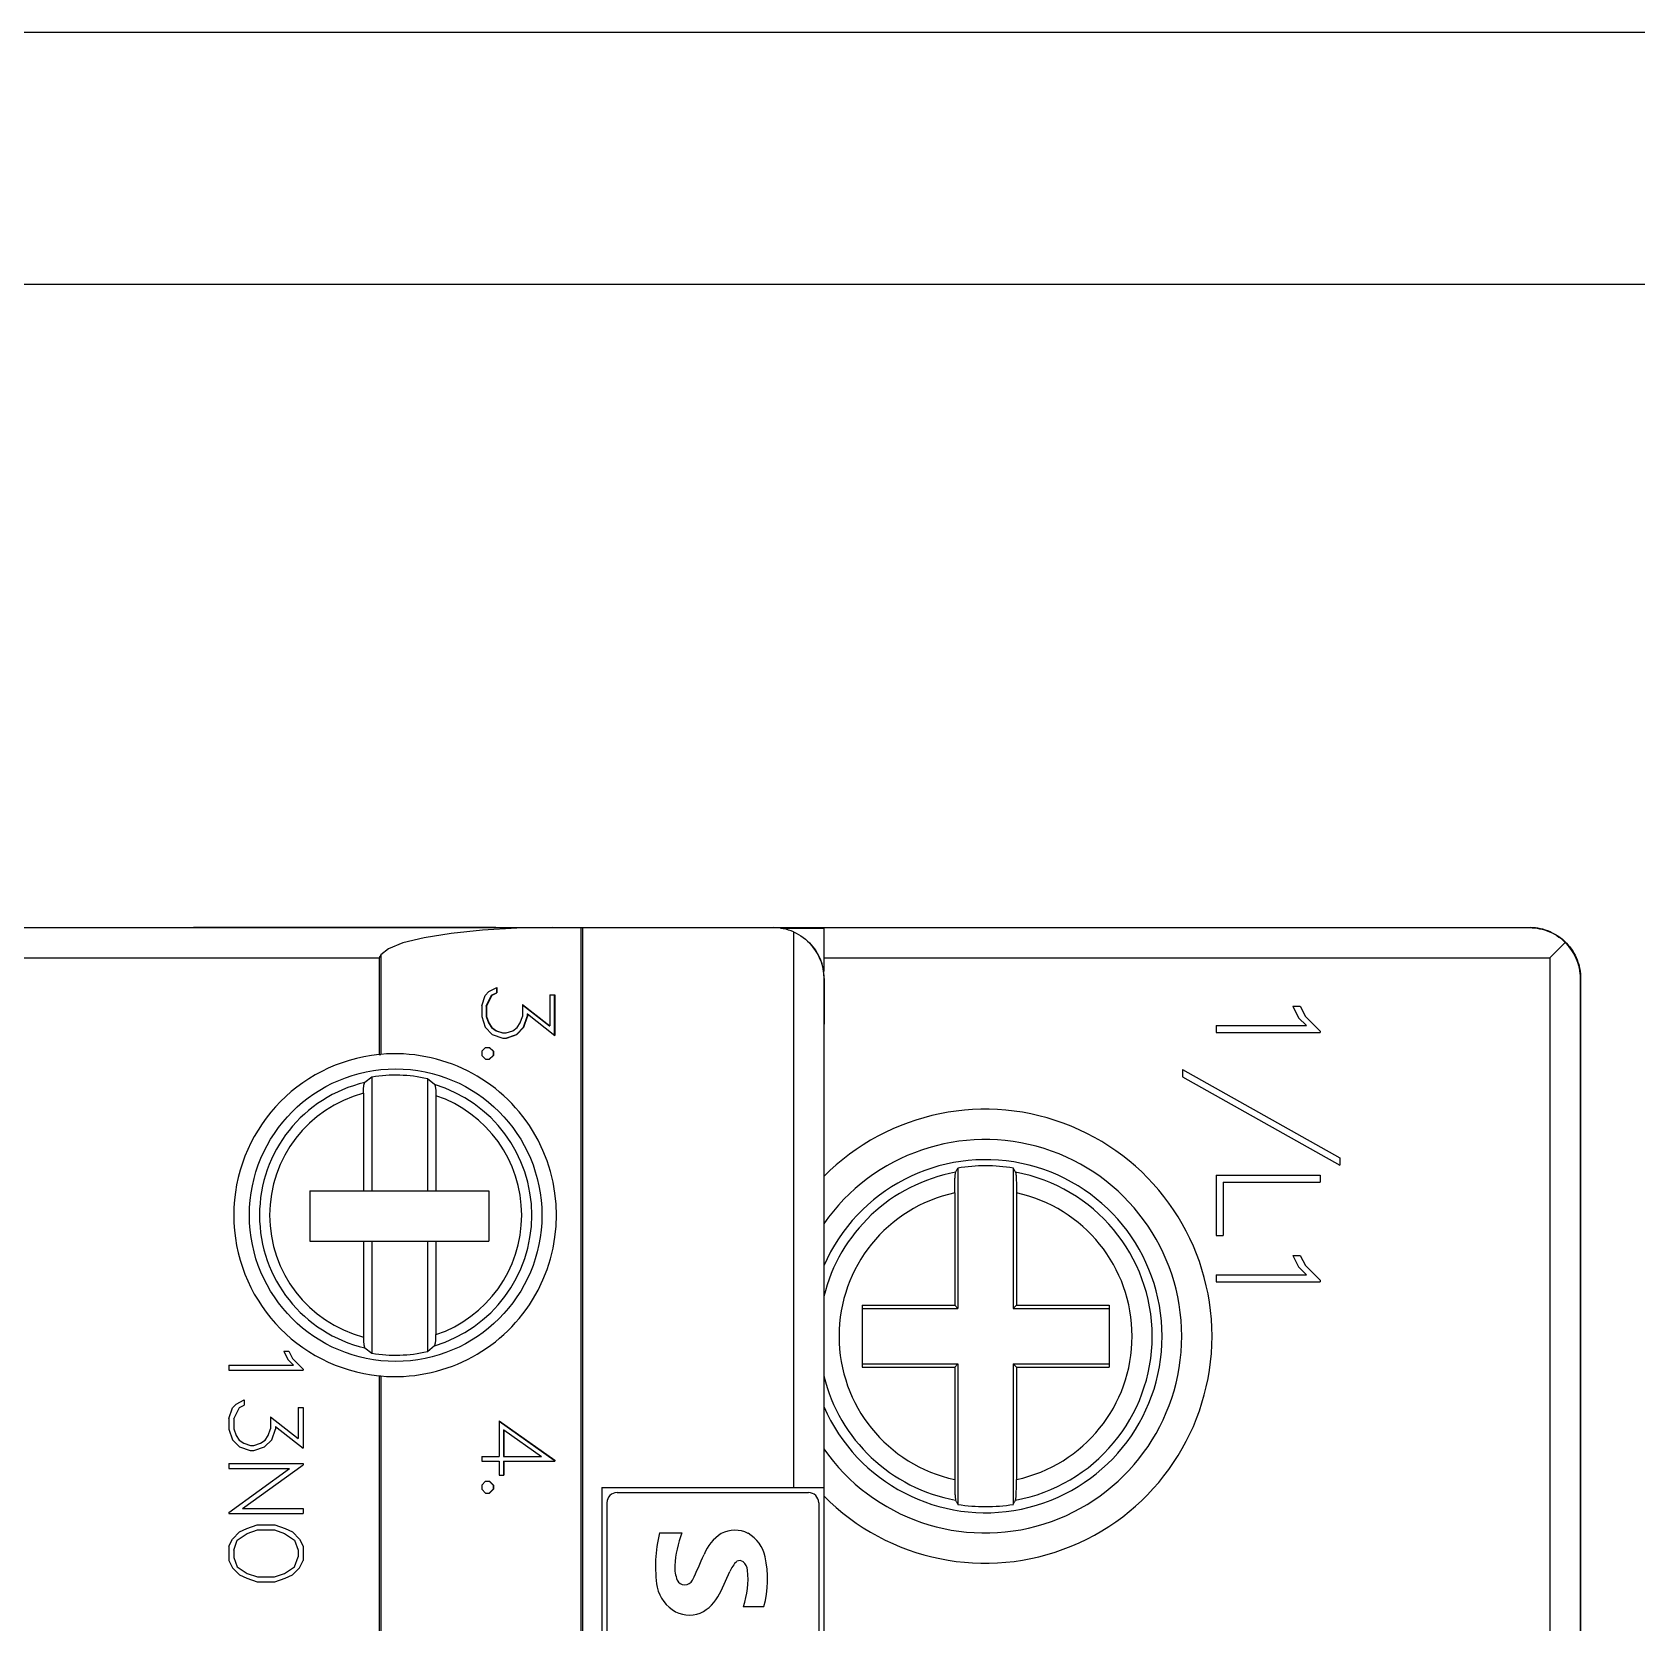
# Model space of a CAD drawing. Header units: millimetres. Extents: x -72 to 2978, y -1067 to 2817.
# Drawn here: x 534.13 to 565.96, y 903.97 to 935.51 of the extents above; entities that cross this region are included whole.
import ezdxf

# ---------------------------------------------------------------- set-up
doc = ezdxf.new("R2010")
doc.units = ezdxf.units.MM
doc.layers.add('10000_FRONT', color=7, linetype='Continuous')

msp = doc.modelspace()

# ---------------------------------------------------------------- linework, layer by layer
for p, q in [((424.654, 935.508), (733.643, 935.508)), ((543.334, 917.753), (537.334, 917.753))]:
    msp.add_line(p, q)
at = {"color": 30, "true_color": 0xf8991e}
msp.add_line((433.915, 930.508), (726.121, 930.508), dxfattribs=at)
at = {"layer": '10000_FRONT', "color": 7, "linetype": 'Continuous', "lineweight": 25}
for p, q in [((494.855, 917.753), (548.835, 917.753)), ((538.745, 917.753), (538.745, 917.753)), ((545.017, 917.753), (545.017, 889.753)), ((545.051, 917.753), (545.051, 889.753)), ((548.835, 917.753), (549.835, 917.753)), ((548.976, 917.743), (549.835, 917.743)), ((549.235, 917.67), (549.235, 906.653)), ((549.235, 917.67), (549.285, 917.646)), ((549.285, 917.646), (549.334, 917.619)), ((549.334, 917.619), (549.382, 917.59)), ((549.382, 917.59), (549.428, 917.558)), ((549.835, 917.753), (549.835, 917.153)), ((549.835, 917.753), (563.835, 917.753)), ((563.835, 917.753), (563.883, 917.752)), ((563.835, 917.753), (563.845, 917.753)), ((563.883, 917.752), (563.932, 917.748)), ((563.932, 917.748), (563.981, 917.742)), ((563.981, 917.742), (564.031, 917.733)), ((564.031, 917.733), (564.082, 917.722)), ((564.082, 917.722), (564.132, 917.708)), ((564.132, 917.708), (564.182, 917.691)), ((564.182, 917.691), (564.231, 917.671)), ((564.231, 917.671), (564.279, 917.649)), ((564.245, 917.67), (564.245, 917.665)), ((564.245, 917.67), (564.295, 917.646)), ((564.279, 917.649), (564.326, 917.624)), ((564.295, 917.646), (564.345, 917.619)), ((564.326, 917.624), (564.371, 917.597)), ((564.345, 917.619), (564.393, 917.589)), ((564.371, 917.597), (564.416, 917.567)), ((564.393, 917.589), (564.44, 917.557)), ((564.416, 917.567), (564.458, 917.535)), ((549.428, 917.558), (549.472, 917.524)), ((549.472, 917.524), (549.514, 917.487)), ((549.514, 917.487), (549.553, 917.449)), ((549.553, 917.449), (549.588, 917.41)), ((549.588, 917.41), (549.621, 917.371)), ((549.621, 917.371), (549.651, 917.331)), ((549.651, 917.331), (549.678, 917.291)), ((549.678, 917.291), (549.703, 917.25)), ((549.703, 917.25), (549.726, 917.207)), ((564.235, 917.153), (564.542, 917.46)), ((564.44, 917.557), (564.484, 917.522)), ((564.458, 917.535), (564.5, 917.5)), ((564.484, 917.522), (564.525, 917.486)), ((564.5, 917.5), (564.542, 917.46)), ((564.525, 917.486), (564.564, 917.448)), ((564.542, 917.46), (564.582, 917.418)), ((564.564, 917.448), (564.599, 917.409)), ((564.582, 917.418), (564.617, 917.376)), ((564.599, 917.409), (564.631, 917.371)), ((564.617, 917.376), (564.649, 917.334)), ((564.631, 917.371), (564.661, 917.332)), ((564.649, 917.334), (564.679, 917.29)), ((564.661, 917.332), (564.688, 917.291)), ((564.679, 917.29), (564.706, 917.244)), ((564.688, 917.291), (564.713, 917.249)), ((564.713, 917.249), (564.736, 917.206)), ((503.651, 917.153), (541.019, 917.153)), ((541.019, 917.153), (541.024, 917.161)), ((541.019, 917.153), (541.019, 915.237)), ((541.024, 917.161), (541.029, 917.17)), ((541.029, 917.17), (541.034, 917.178)), ((541.034, 917.178), (541.039, 917.187)), ((541.039, 917.187), (541.044, 917.196)), ((541.044, 917.196), (541.049, 917.204)), ((541.049, 917.204), (541.054, 917.213)), ((541.054, 917.213), (541.054, 915.241)), ((549.726, 917.207), (549.747, 917.163)), ((549.747, 917.163), (549.766, 917.118)), ((549.766, 917.118), (549.782, 917.073)), ((549.782, 917.073), (549.797, 917.027)), ((549.797, 917.027), (549.809, 916.98)), ((549.809, 916.98), (549.818, 916.934)), ((549.818, 916.934), (549.826, 916.888)), ((549.835, 917.153), (549.835, 916.884)), ((549.835, 917.153), (564.235, 917.153)), ((564.235, 917.153), (564.235, 873.353)), ((564.706, 917.244), (564.731, 917.197)), ((564.731, 917.197), (564.753, 917.149)), ((564.736, 917.206), (564.757, 917.162)), ((564.753, 917.149), (564.773, 917.1)), ((564.757, 917.162), (564.776, 917.117)), ((564.773, 917.1), (564.79, 917.05)), ((564.776, 917.117), (564.793, 917.072)), ((564.79, 917.05), (564.804, 917)), ((564.793, 917.072), (564.807, 917.026)), ((564.804, 917), (564.815, 916.95)), ((564.807, 917.026), (564.819, 916.98)), ((564.815, 916.95), (564.824, 916.899)), ((564.819, 916.98), (564.828, 916.933)), ((564.828, 916.933), (564.836, 916.887)), ((549.826, 916.888), (549.831, 916.842)), ((549.831, 916.842), (549.834, 916.797)), ((549.834, 916.797), (549.835, 916.753)), ((549.835, 916.753), (549.835, 889.953)), ((549.845, 916.743), (549.845, 915.843)), ((564.824, 916.899), (564.83, 916.85)), ((564.83, 916.85), (564.834, 916.801)), ((564.834, 916.801), (564.835, 916.753)), ((564.835, 916.753), (564.835, 873.753)), ((564.836, 916.887), (564.841, 916.842)), ((564.841, 916.842), (564.844, 916.797)), ((564.844, 916.797), (564.845, 916.753)), ((564.845, 916.743), (564.845, 873.763)), ((543.051, 916.2), (543.12, 916.411)), ((543.12, 916.411), (543.191, 916.486)), ((543.141, 916.194), (543.249, 916.416)), ((543.148, 916.194), (543.256, 916.416)), ((543.191, 916.486), (543.35, 916.566)), ((543.249, 916.416), (543.343, 916.463)), ((543.249, 916.416), (543.256, 916.416)), ((543.256, 916.416), (543.35, 916.463)), ((543.343, 916.563), (543.343, 916.463)), ((543.343, 916.463), (543.35, 916.463)), ((543.35, 916.566), (543.35, 916.463)), ((544.402, 916.42), (544.402, 915.805)), ((544.402, 916.42), (544.499, 916.42)), ((544.489, 916.42), (544.489, 915.62)), ((544.499, 916.42), (544.499, 915.612)), ((543.051, 916.2), (543.051, 915.99)), ((543.051, 915.99), (543.121, 915.779)), ((543.141, 916.194), (543.141, 915.994)), ((543.141, 916.194), (543.148, 916.194)), ((543.141, 915.994), (543.186, 915.863)), ((543.141, 915.994), (543.148, 915.994)), ((543.148, 916.194), (543.148, 915.994)), ((543.148, 915.994), (543.193, 915.863)), ((543.817, 915.863), (543.861, 915.994)), ((543.861, 916.23), (543.861, 915.994)), ((543.861, 916.23), (544.402, 915.805)), ((543.861, 916.223), (544.393, 915.805)), ((543.882, 915.779), (543.951, 915.99)), ((543.89, 915.779), (543.959, 915.99)), ((543.951, 916.043), (543.951, 915.99)), ((543.951, 916.043), (543.959, 916.043)), ((543.951, 915.99), (543.959, 915.99)), ((543.959, 916.043), (543.959, 915.99)), ((543.959, 916.043), (544.499, 915.612)), ((559.141, 916.194), (559.253, 915.967)), ((559.141, 916.194), (559.285, 916.194)), ((559.285, 916.194), (559.387, 915.993)), ((559.387, 915.993), (559.677, 915.702)), ((543.121, 915.779), (543.261, 915.635)), ((543.186, 915.863), (543.245, 915.771)), ((543.186, 915.863), (543.193, 915.863)), ((543.193, 915.863), (543.252, 915.771)), ((543.245, 915.771), (543.336, 915.71)), ((543.245, 915.771), (543.252, 915.771)), ((543.252, 915.771), (543.343, 915.71)), ((543.336, 915.71), (543.466, 915.665)), ((543.336, 915.71), (543.343, 915.71)), ((543.343, 915.71), (543.473, 915.665)), ((543.466, 915.665), (543.473, 915.665)), ((543.473, 915.665), (543.536, 915.665)), ((543.536, 915.665), (543.666, 915.71)), ((543.666, 915.71), (543.757, 915.771)), ((543.741, 915.635), (543.882, 915.779)), ((543.749, 915.635), (543.89, 915.779)), ((543.757, 915.771), (543.817, 915.863)), ((543.882, 915.779), (543.89, 915.779)), ((544.393, 915.805), (544.402, 915.805)), ((549.835, 915.843), (549.845, 915.843)), ((557.619, 915.81), (557.619, 915.673)), ((557.619, 915.81), (559.411, 915.81)), ((557.619, 915.673), (559.677, 915.673)), ((559.253, 915.967), (559.411, 915.81)), ((559.677, 915.702), (559.677, 915.673)), ((543.051, 915.302), (543.129, 915.38)), ((543.129, 915.38), (543.208, 915.38)), ((543.201, 915.38), (543.278, 915.302)), ((543.208, 915.38), (543.285, 915.302)), ((543.261, 915.635), (543.469, 915.565)), ((543.469, 915.565), (543.541, 915.565)), ((543.533, 915.565), (543.741, 915.635)), ((543.541, 915.565), (543.749, 915.635)), ((543.741, 915.635), (543.749, 915.635)), ((541.019, 915.237), (541.024, 915.238)), ((541.024, 915.238), (541.029, 915.238)), ((541.029, 915.238), (541.034, 915.239)), ((541.034, 915.239), (541.039, 915.239)), ((541.039, 915.239), (541.044, 915.24)), ((541.044, 915.24), (541.049, 915.24)), ((541.049, 915.24), (541.054, 915.241)), ((543.051, 915.302), (543.051, 915.221)), ((543.051, 915.221), (543.129, 915.143)), ((543.129, 915.143), (543.208, 915.143)), ((543.201, 915.143), (543.278, 915.221)), ((543.208, 915.143), (543.285, 915.221)), ((543.278, 915.302), (543.278, 915.221)), ((543.278, 915.302), (543.285, 915.302)), ((543.278, 915.221), (543.285, 915.221)), ((543.285, 915.302), (543.285, 915.221)), ((540.875, 914.789), (540.734, 914.683)), ((540.875, 914.789), (540.875, 912.538)), ((541.975, 914.756), (541.975, 912.538)), ((542.116, 914.641), (541.975, 914.756)), ((556.953, 914.943), (556.953, 914.794)), ((556.953, 914.943), (560.069, 913.189)), ((556.953, 914.794), (560.069, 913.042)), ((540.705, 914.496), (540.706, 914.51)), ((540.705, 914.483), (540.705, 914.496)), ((540.705, 914.47), (540.705, 914.483)), ((540.705, 914.47), (540.705, 912.538)), ((540.706, 914.523), (540.707, 914.537)), ((540.706, 914.51), (540.706, 914.523)), ((540.707, 914.549), (540.708, 914.561)), ((540.707, 914.537), (540.707, 914.549)), ((540.708, 914.561), (540.709, 914.573)), ((540.709, 914.573), (540.71, 914.585)), ((540.71, 914.585), (540.711, 914.596)), ((540.711, 914.596), (540.713, 914.607)), ((540.713, 914.607), (540.714, 914.617)), ((540.714, 914.617), (540.715, 914.626)), ((540.715, 914.626), (540.717, 914.635)), ((540.717, 914.635), (540.718, 914.644)), ((540.718, 914.644), (540.72, 914.651)), ((540.72, 914.651), (540.722, 914.658)), ((540.722, 914.658), (540.724, 914.665)), ((540.724, 914.665), (540.726, 914.67)), ((540.726, 914.67), (540.728, 914.674)), ((540.728, 914.674), (540.73, 914.678)), ((540.73, 914.678), (540.732, 914.681)), ((540.732, 914.681), (540.734, 914.683)), ((542.116, 914.64), (542.119, 914.638)), ((542.119, 914.638), (542.121, 914.633)), ((542.121, 914.633), (542.124, 914.628)), ((542.124, 914.628), (542.126, 914.622)), ((542.126, 914.622), (542.128, 914.614)), ((542.128, 914.614), (542.13, 914.605)), ((542.13, 914.605), (542.132, 914.595)), ((542.132, 914.595), (542.134, 914.584)), ((542.134, 914.584), (542.136, 914.573)), ((542.136, 914.573), (542.138, 914.56)), ((542.138, 914.56), (542.139, 914.547)), ((542.139, 914.547), (542.14, 914.532)), ((542.14, 914.532), (542.142, 914.517)), ((542.142, 914.517), (542.143, 914.503)), ((542.143, 914.503), (542.143, 914.487)), ((542.143, 914.487), (542.144, 914.471)), ((542.144, 914.471), (542.145, 914.454)), ((542.145, 914.454), (542.145, 914.438)), ((542.145, 914.438), (542.145, 914.422)), ((542.145, 914.422), (542.145, 912.538)), ((560.069, 913.189), (560.069, 913.042)), ((552.438, 912.779), (552.439, 912.797)), ((552.439, 912.797), (552.44, 912.814)), ((552.44, 912.814), (552.441, 912.83)), ((552.441, 912.83), (552.442, 912.845)), ((552.442, 912.845), (552.443, 912.858)), ((552.443, 912.858), (552.445, 912.87)), ((552.445, 912.87), (552.446, 912.879)), ((552.446, 912.879), (552.447, 912.888)), ((552.447, 912.888), (552.448, 912.895)), ((552.448, 912.895), (552.45, 912.9)), ((552.45, 912.9), (552.451, 912.904)), ((552.451, 912.904), (552.457, 912.915)), ((552.457, 912.915), (552.464, 912.927)), ((552.464, 912.927), (552.47, 912.939)), ((552.47, 912.939), (552.476, 912.95)), ((552.476, 912.95), (552.482, 912.962)), ((552.482, 912.962), (552.489, 912.974)), ((552.489, 912.974), (552.495, 912.986)), ((552.495, 912.986), (552.495, 910.203)), ((553.595, 912.986), (553.595, 910.203)), ((553.595, 912.986), (553.601, 912.974)), ((553.601, 912.974), (553.608, 912.962)), ((553.608, 912.962), (553.614, 912.95)), ((553.614, 912.95), (553.62, 912.939)), ((553.62, 912.939), (553.626, 912.927)), ((553.626, 912.927), (553.633, 912.915)), ((553.633, 912.915), (553.639, 912.904)), ((553.639, 912.904), (553.64, 912.899)), ((553.64, 912.899), (553.642, 912.892)), ((553.642, 912.892), (553.644, 912.883)), ((553.644, 912.883), (553.645, 912.871)), ((553.645, 912.871), (553.647, 912.858)), ((553.647, 912.858), (553.648, 912.841)), ((553.648, 912.841), (553.649, 912.823)), ((553.649, 912.823), (553.651, 912.802)), ((553.651, 912.802), (553.652, 912.781)), ((557.619, 912.847), (557.619, 911.653)), ((557.619, 912.847), (559.677, 912.847)), ((559.677, 912.847), (559.677, 912.71)), ((539.645, 912.538), (539.645, 911.538)), ((539.645, 912.538), (543.195, 912.538)), ((543.195, 912.538), (543.195, 911.538)), ((552.432, 912.572), (552.433, 912.598)), ((552.432, 912.545), (552.432, 912.572)), ((552.432, 912.519), (552.432, 912.545)), ((552.432, 912.494), (552.432, 912.519)), ((552.432, 912.494), (552.432, 910.266)), ((552.433, 912.623), (552.434, 912.647)), ((552.433, 912.598), (552.433, 912.623)), ((552.434, 912.67), (552.435, 912.694)), ((552.434, 912.647), (552.434, 912.67)), ((552.435, 912.717), (552.436, 912.739)), ((552.435, 912.694), (552.435, 912.717)), ((552.436, 912.739), (552.437, 912.76)), ((552.437, 912.76), (552.438, 912.779)), ((553.652, 912.781), (553.653, 912.758)), ((553.653, 912.758), (553.654, 912.732)), ((553.654, 912.732), (553.655, 912.705)), ((553.655, 912.705), (553.656, 912.676)), ((553.656, 912.676), (553.656, 912.648)), ((553.656, 912.648), (553.657, 912.619)), ((553.657, 912.619), (553.657, 912.588)), ((553.657, 912.588), (553.658, 912.556)), ((553.658, 912.556), (553.658, 912.524)), ((553.658, 912.524), (553.658, 912.494)), ((553.658, 912.494), (553.658, 910.266)), ((557.756, 912.71), (557.756, 911.653)), ((557.756, 912.71), (559.677, 912.71)), ((539.645, 911.538), (543.195, 911.538)), ((540.705, 911.538), (540.705, 909.636)), ((540.875, 911.538), (540.875, 909.317)), ((541.975, 911.538), (541.975, 909.35)), ((542.145, 911.538), (542.145, 909.685)), ((557.619, 911.653), (557.756, 911.653)), ((559.141, 911.256), (559.253, 911.028)), ((559.141, 911.256), (559.285, 911.256)), ((559.285, 911.256), (559.387, 911.055)), ((559.253, 911.028), (559.411, 910.871)), ((559.387, 911.055), (559.677, 910.763)), ((557.619, 910.871), (557.619, 910.734)), ((557.619, 910.871), (559.411, 910.871)), ((557.619, 910.734), (559.677, 910.734)), ((559.677, 910.763), (559.677, 910.734)), ((550.595, 910.266), (550.595, 909.04)), ((550.595, 910.266), (552.432, 910.266)), ((552.432, 910.266), (552.495, 910.203)), ((553.595, 910.203), (553.658, 910.266)), ((553.658, 910.266), (555.495, 910.266)), ((555.495, 910.266), (555.495, 909.04)), ((550.595, 910.203), (552.495, 910.203)), ((553.595, 910.203), (555.495, 910.203)), ((540.705, 909.636), (540.705, 909.621)), ((540.705, 909.621), (540.705, 909.604)), ((542.143, 909.617), (542.144, 909.63)), ((542.143, 909.604), (542.143, 909.617)), ((542.144, 909.644), (542.145, 909.658)), ((542.144, 909.63), (542.144, 909.644)), ((542.145, 909.671), (542.145, 909.685)), ((542.145, 909.658), (542.145, 909.671)), ((539.125, 909.354), (539.205, 909.191)), ((539.125, 909.354), (539.228, 909.354)), ((539.228, 909.354), (539.301, 909.21)), ((540.705, 909.604), (540.706, 909.588)), ((540.706, 909.588), (540.707, 909.572)), ((540.707, 909.572), (540.707, 909.557)), ((540.707, 909.557), (540.708, 909.542)), ((540.708, 909.542), (540.71, 909.528)), ((540.71, 909.528), (540.711, 909.514)), ((540.711, 909.514), (540.712, 909.5)), ((540.712, 909.5), (540.714, 909.488)), ((540.714, 909.488), (540.716, 909.477)), ((540.716, 909.477), (540.718, 909.467)), ((540.718, 909.467), (540.72, 909.457)), ((540.72, 909.457), (540.722, 909.448)), ((540.722, 909.448), (540.724, 909.441)), ((540.724, 909.441), (540.726, 909.435)), ((540.726, 909.435), (540.729, 909.43)), ((540.729, 909.43), (540.731, 909.426)), ((540.731, 909.426), (540.734, 909.423)), ((540.734, 909.423), (540.875, 909.317)), ((541.975, 909.35), (542.116, 909.466)), ((542.116, 909.466), (542.118, 909.468)), ((542.118, 909.468), (542.12, 909.471)), ((542.12, 909.471), (542.122, 909.475)), ((542.122, 909.475), (542.124, 909.48)), ((542.124, 909.48), (542.126, 909.485)), ((542.126, 909.485), (542.128, 909.492)), ((542.128, 909.492), (542.13, 909.499)), ((542.13, 909.499), (542.132, 909.507)), ((542.132, 909.507), (542.133, 909.516)), ((542.133, 909.516), (542.135, 909.525)), ((542.135, 909.525), (542.136, 909.534)), ((542.136, 909.534), (542.137, 909.545)), ((542.137, 909.545), (542.139, 909.556)), ((542.139, 909.556), (542.14, 909.568)), ((542.14, 909.568), (542.141, 909.58)), ((542.141, 909.58), (542.142, 909.592)), ((542.142, 909.592), (542.143, 909.604)), ((538.038, 909.079), (538.038, 908.981)), ((538.038, 909.079), (539.318, 909.079)), ((538.038, 908.981), (539.508, 908.981)), ((539.205, 909.191), (539.318, 909.079)), ((539.301, 909.21), (539.508, 909.002)), ((539.508, 909.002), (539.508, 908.981)), ((550.595, 909.103), (552.495, 909.103)), ((550.595, 909.04), (552.432, 909.04)), ((552.432, 909.04), (552.495, 909.103)), ((552.432, 909.04), (552.432, 906.812)), ((552.495, 909.103), (552.495, 906.321)), ((553.595, 909.103), (553.595, 906.321)), ((553.595, 909.103), (553.658, 909.04)), ((553.595, 909.103), (555.495, 909.103)), ((553.658, 909.04), (553.658, 906.812)), ((553.658, 909.04), (555.495, 909.04)), ((541.019, 908.869), (541.019, 898.387)), ((541.019, 908.869), (541.024, 908.868)), ((541.024, 908.868), (541.029, 908.868)), ((541.029, 908.868), (541.034, 908.867)), ((541.034, 908.867), (541.039, 908.867)), ((541.039, 908.867), (541.044, 908.866)), ((541.044, 908.866), (541.049, 908.866)), ((541.049, 908.866), (541.054, 908.865)), ((541.054, 908.865), (541.054, 898.391)), ((538.18, 908.309), (538.342, 908.389)), ((538.342, 908.389), (538.342, 908.286)), ((538.038, 908.023), (538.108, 908.234)), ((538.038, 908.023), (538.038, 907.813)), ((538.108, 908.234), (538.18, 908.309)), ((538.136, 908.017), (538.246, 908.239)), ((538.246, 908.239), (538.342, 908.286)), ((538.86, 908.052), (538.86, 907.817)), ((538.86, 908.052), (539.41, 907.627)), ((539.41, 908.243), (539.41, 907.627)), ((539.41, 908.243), (539.508, 908.243)), ((539.508, 908.243), (539.508, 907.435)), ((538.038, 907.813), (538.109, 907.602)), ((538.136, 908.017), (538.136, 907.817)), ((538.136, 907.817), (538.182, 907.686)), ((538.815, 907.686), (538.86, 907.817)), ((538.89, 907.602), (538.96, 907.813)), ((538.96, 907.866), (538.96, 907.813)), ((538.96, 907.866), (539.508, 907.435)), ((543.396, 907.975), (543.396, 907.271)), ((543.396, 907.975), (544.499, 907.197)), ((543.396, 907.969), (544.489, 907.197)), ((543.485, 907.796), (543.485, 907.271)), ((543.485, 907.796), (543.492, 907.796)), ((543.492, 907.796), (543.492, 907.271)), ((543.492, 907.796), (544.237, 907.271)), ((538.109, 907.602), (538.251, 907.458)), ((538.182, 907.686), (538.242, 907.594)), ((538.242, 907.594), (538.334, 907.533)), ((538.251, 907.458), (538.462, 907.388)), ((538.334, 907.533), (538.466, 907.488)), ((538.462, 907.388), (538.535, 907.388)), ((538.466, 907.488), (538.531, 907.488)), ((538.531, 907.488), (538.662, 907.533)), ((538.535, 907.388), (538.746, 907.458)), ((538.662, 907.533), (538.755, 907.594)), ((538.746, 907.458), (538.89, 907.602)), ((538.755, 907.594), (538.815, 907.686)), ((538.038, 907.129), (538.038, 907.031)), ((538.038, 907.129), (539.508, 907.129)), ((538.307, 906.235), (539.508, 907.106)), ((539.508, 907.129), (539.508, 907.106)), ((543.051, 907.271), (543.051, 907.173)), ((543.051, 907.271), (543.396, 907.271)), ((543.051, 907.173), (543.396, 907.173)), ((543.396, 907.173), (543.396, 906.898)), ((543.485, 907.271), (543.492, 907.271)), ((543.485, 907.173), (543.485, 906.898)), ((543.485, 907.173), (543.492, 907.173)), ((543.492, 907.271), (544.237, 907.271)), ((543.492, 907.173), (543.492, 906.898)), ((543.492, 907.173), (544.499, 907.173)), ((544.489, 907.197), (544.489, 907.173)), ((544.489, 907.197), (544.499, 907.197)), ((544.499, 907.197), (544.499, 907.173)), ((538.038, 906.161), (539.239, 907.031)), ((538.038, 907.031), (539.239, 907.031)), ((543.051, 906.702), (543.129, 906.78)), ((543.129, 906.78), (543.208, 906.78)), ((543.201, 906.78), (543.278, 906.702)), ((543.208, 906.78), (543.285, 906.702)), ((543.396, 906.898), (543.492, 906.898)), ((552.432, 906.812), (552.432, 906.782)), ((552.432, 906.782), (552.432, 906.75)), ((552.432, 906.75), (552.433, 906.718)), ((553.657, 906.735), (553.658, 906.761)), ((553.658, 906.787), (553.658, 906.812)), ((553.658, 906.761), (553.658, 906.787)), ((543.051, 906.702), (543.051, 906.621)), ((543.051, 906.621), (543.129, 906.543)), ((543.129, 906.543), (543.208, 906.543)), ((543.201, 906.543), (543.278, 906.621)), ((543.208, 906.543), (543.285, 906.621)), ((543.278, 906.702), (543.278, 906.621)), ((543.278, 906.702), (543.285, 906.702)), ((543.278, 906.621), (543.285, 906.621)), ((543.285, 906.702), (543.285, 906.621)), ((545.435, 906.653), (545.435, 890.853)), ((545.435, 906.653), (549.835, 906.653)), ((545.735, 906.553), (549.535, 906.553)), ((552.433, 906.718), (552.433, 906.687)), ((552.433, 906.687), (552.434, 906.658)), ((552.434, 906.658), (552.434, 906.63)), ((552.434, 906.63), (552.435, 906.602)), ((552.435, 906.602), (552.436, 906.574)), ((552.436, 906.574), (552.437, 906.549)), ((552.437, 906.549), (552.438, 906.525)), ((552.438, 906.525), (552.439, 906.504)), ((552.439, 906.504), (552.441, 906.484)), ((552.441, 906.484), (552.442, 906.465)), ((552.442, 906.465), (552.443, 906.448)), ((552.443, 906.448), (552.445, 906.435)), ((552.445, 906.435), (552.446, 906.423)), ((553.644, 906.427), (553.645, 906.436)), ((553.645, 906.436), (553.647, 906.448)), ((553.647, 906.448), (553.648, 906.461)), ((553.648, 906.461), (553.649, 906.476)), ((553.649, 906.476), (553.65, 906.492)), ((553.65, 906.492), (553.651, 906.51)), ((553.651, 906.51), (553.652, 906.527)), ((553.652, 906.527), (553.653, 906.546)), ((553.653, 906.546), (553.654, 906.567)), ((553.654, 906.59), (553.655, 906.613)), ((553.654, 906.567), (553.654, 906.59)), ((553.655, 906.613), (553.656, 906.636)), ((553.656, 906.659), (553.657, 906.683)), ((553.656, 906.636), (553.656, 906.659)), ((553.657, 906.708), (553.657, 906.735)), ((553.657, 906.683), (553.657, 906.708)), ((538.038, 906.161), (538.038, 906.137)), ((538.038, 906.137), (539.508, 906.137)), ((538.307, 906.235), (539.508, 906.235)), ((539.508, 906.235), (539.508, 906.137)), ((545.535, 906.353), (545.535, 891.153)), ((549.735, 906.353), (549.735, 891.153)), ((552.446, 906.423), (552.448, 906.414)), ((552.448, 906.414), (552.45, 906.407)), ((552.45, 906.407), (552.451, 906.402)), ((552.451, 906.402), (552.457, 906.391)), ((552.457, 906.391), (552.464, 906.379)), ((552.464, 906.379), (552.47, 906.367)), ((552.47, 906.367), (552.476, 906.356)), ((552.476, 906.356), (552.482, 906.344)), ((552.482, 906.344), (552.489, 906.332)), ((552.489, 906.332), (552.495, 906.321)), ((553.595, 906.321), (553.601, 906.332)), ((553.601, 906.332), (553.608, 906.344)), ((553.608, 906.344), (553.614, 906.356)), ((553.614, 906.356), (553.62, 906.367)), ((553.62, 906.367), (553.626, 906.379)), ((553.626, 906.379), (553.633, 906.391)), ((553.633, 906.391), (553.639, 906.402)), ((553.639, 906.402), (553.64, 906.406)), ((553.64, 906.406), (553.641, 906.411)), ((553.641, 906.411), (553.643, 906.418)), ((553.643, 906.418), (553.644, 906.427)), ((538.249, 905.772), (538.391, 905.84)), ((538.391, 905.84), (538.6, 905.911)), ((538.403, 905.745), (538.603, 905.813)), ((538.6, 905.911), (538.946, 905.911)), ((538.603, 905.813), (538.942, 905.813)), ((538.942, 905.813), (539.142, 905.745)), ((538.946, 905.911), (539.155, 905.84)), ((539.155, 905.84), (539.297, 905.772)), ((538.038, 905.488), (538.109, 905.631)), ((538.038, 905.488), (538.038, 905.207)), ((538.109, 905.631), (538.249, 905.772)), ((538.136, 905.414), (538.203, 905.612)), ((538.203, 905.612), (538.403, 905.745)), ((539.142, 905.745), (539.342, 905.612)), ((539.297, 905.772), (539.437, 905.631)), ((539.342, 905.612), (539.409, 905.414)), ((539.437, 905.631), (539.508, 905.488)), ((539.508, 905.488), (539.508, 905.207)), ((546.581, 905.753), (547.02, 905.753)), ((538.038, 905.207), (538.109, 905.063)), ((538.136, 905.414), (538.136, 905.264)), ((538.136, 905.264), (538.203, 905.082)), ((539.342, 905.082), (539.409, 905.28)), ((539.409, 905.414), (539.409, 905.28)), ((539.437, 905.063), (539.508, 905.207)), ((538.109, 905.063), (538.249, 904.923)), ((538.203, 905.082), (538.403, 904.948)), ((538.249, 904.923), (538.391, 904.854)), ((538.391, 904.854), (538.6, 904.784)), ((538.403, 904.948), (538.603, 904.882)), ((538.603, 904.882), (538.942, 904.882)), ((538.942, 904.882), (539.142, 904.948)), ((538.946, 904.784), (539.155, 904.854)), ((539.142, 904.948), (539.342, 905.082)), ((539.155, 904.854), (539.297, 904.923)), ((539.297, 904.923), (539.437, 905.063)), ((547.799, 904.605), (547.972, 904.988)), ((538.6, 904.784), (538.946, 904.784)), ((548.24, 904.295), (548.649, 904.295))]:
    msp.add_line(p, q, dxfattribs=at)
msp.add_lwpolyline([(544.463, 917.753), (543.748, 917.74), (543.065, 917.701), (542.443, 917.638), (541.91, 917.553), (541.49, 917.451), (541.2, 917.336), (541.054, 917.213)], dxfattribs=at)
msp.add_circle((541.345, 912.053), 2.9, dxfattribs=at)
for centre, radius, start, end in [((548.835, 916.753), 1, 66.4219, 90), ((563.845, 916.753), 1, 66.4217, 90), ((548.845, 916.743), 1, 360, 45.4051), ((563.845, 916.743), 1, 360, 45.4052), ((541.335, 912.053), 3.2, 95.6645, 264.3355), ((541.335, 912.053), 3.2, 264.9559, 95.0441), ((541.345, 912.053), 2.776, 76.8814, 99.7486), ((541.345, 912.053), 2.7, 103.0846, 256.9154), ((541.345, 912.053), 2.5, 104.8328, 255.1672), ((541.345, 912.053), 2.7, 360, 73.4023), ((541.345, 912.053), 2.5, 288.6629, 71.3371), ((553.035, 909.653), 4.5, 224.6749, 135.3251), ((553.035, 909.653), 3.9, 214.8642, 145.1358), ((553.045, 909.653), 3.5, 203.489, 156.511), ((553.045, 909.653), 3.304, 100.3512, 166.2648), ((553.045, 909.653), 3.378, 80.6281, 99.3718), ((553.045, 909.653), 3.304, 280.3512, 79.6488), ((553.045, 909.653), 2.906, 102.1754, 257.8246), ((553.045, 909.653), 2.906, 282.1754, 77.8246), ((541.345, 912.053), 2.7, 286.5977, 360), ((541.345, 912.053), 2.776, 260.2514, 283.1186), ((553.045, 909.653), 3.304, 193.7352, 259.6488), ((545.735, 906.353), 0.2, 90.0002, 179.9999), ((549.535, 906.353), 0.2, 0.0001, 89.9998), ((553.045, 909.653), 3.378, 260.6282, 279.3719), ((548.075, 905.224), 0.583, 63.4065, 117.9182), ((549.215, 905.089), 2.717, 165.8458, 188.7406), ((549.086, 904.977), 2.208, 159.4056, 176.6659), ((548.265, 905.01), 0.864, 122.4234, 158.5567), ((547.982, 905.135), 0.706, 11.937, 59.891), ((538.375, 909.108), 9.841, 334.1587, 337.4003), ((548.498, 904.775), 0.567, 133.0236, 157.9965), ((548.168, 905.078), 0.126, 54.8612, 116.9671), ((548.075, 904.992), 0.251, 5.0873, 48.8884), ((546.649, 904.835), 2.072, 344.8869, 12.4236), ((547.509, 905.062), 0.628, 176.0665, 202.8581), ((546.671, 904.845), 1.663, 340.6948, 5.8427), ((547.273, 904.853), 0.763, 193.3853, 240.2963), ((547.075, 904.88), 0.157, 203.1045, 270.0796), ((547.073, 904.903), 0.181, 270.7318, 331.8542), ((546.971, 904.955), 0.898, 302.199, 337.0969), ((547.168, 904.747), 0.621, 243.8974, 297.0575)]:
    msp.add_arc(centre, radius, start, end, dxfattribs=at)

doc.saveas('drawing.dxf')
